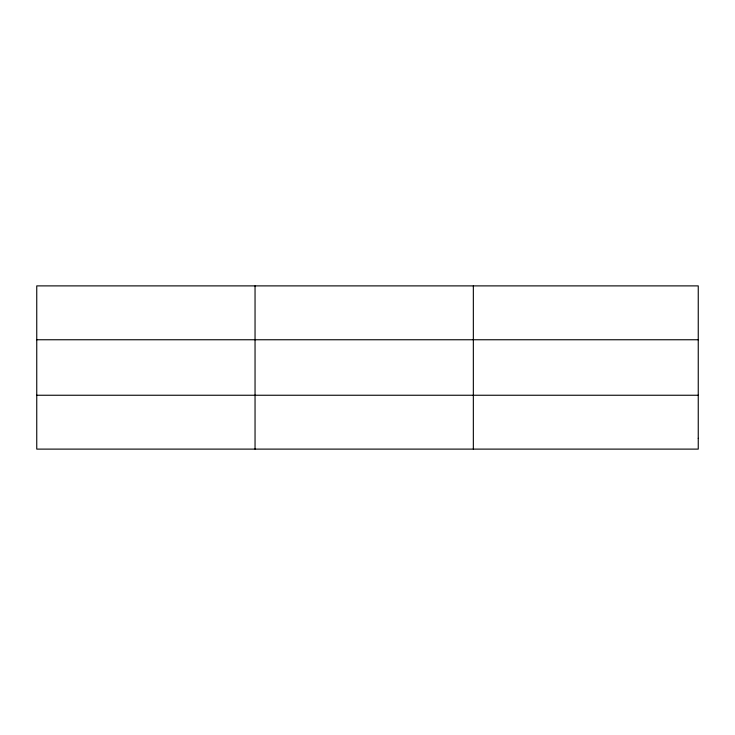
<?xml version="1.0" encoding="UTF-8"?>
<svg xmlns="http://www.w3.org/2000/svg" width="735" height="735" viewBox="0 0 735 735"><rect width="100%" height="100%" fill="white"/><g stroke="black" fill="none" stroke-linecap="round" stroke-linejoin="round"><path stroke-width="1.1" d="M255.045 285.887L255.045 449.113M473.34 285.887L473.34 449.113M36.75 339.754L698.25 339.754M36.75 395.246L698.25 395.246M698.25 438.336L698.25 449.113L36.75 449.113L36.75 285.887L698.25 285.887L698.25 438.336"/></g></svg>
